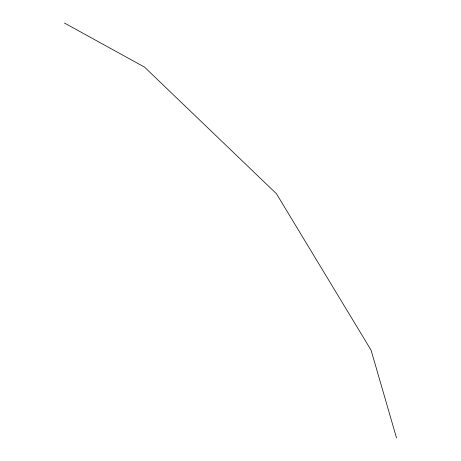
<?xml version="1.0" encoding="UTF-8"?>
<svg xmlns="http://www.w3.org/2000/svg" width="461" height="461" viewBox="0 0 461 461"><rect width="100%" height="100%" fill="white"/><g stroke="black" fill="none" stroke-linecap="round" stroke-linejoin="round"><path stroke-width="0.69" d="M64.465 23.05L144.547 67.127L276.444 193.729L371.076 350.153L396.535 437.95"/></g></svg>
